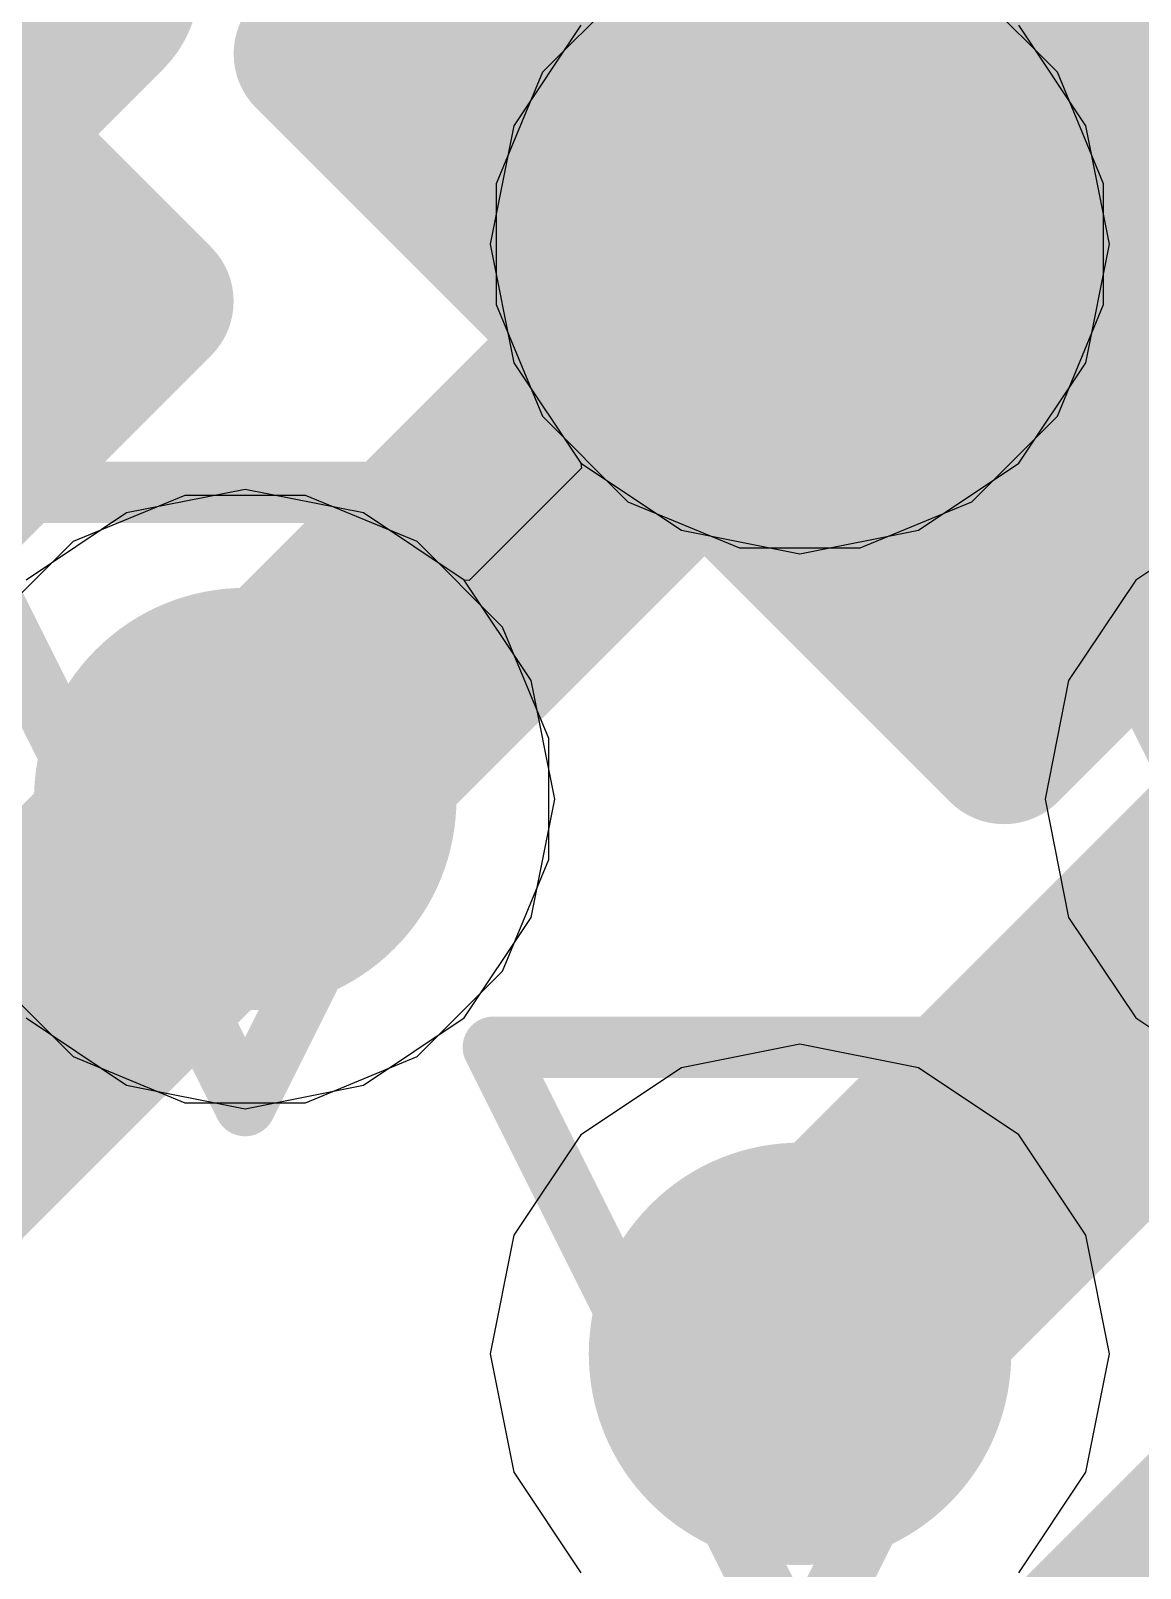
# Model space of a CAD drawing. Header units: inches. Extents: x -6 to 283, y -12 to 154.
# Drawn here: x 58.826 to 59.746, y 7.179 to 8.453 of the extents above; entities that cross this region are included whole.
import ezdxf

# ---------------------------------------------------------------- set-up
doc = ezdxf.new("R2010")
doc.units = ezdxf.units.IN
for name, color, linetype in [('Bottom Layer', 5, 'Continuous'), ('Bottom Overlay', 54, 'Continuous'), ('Bottom Paste', 16, 'Continuous'), ('Bottom Solder', 6, 'Continuous'), ('Drill Drawing', 1, 'Continuous'), ('GND-1', 16, 'Continuous'), ('GND-2', 90, 'Continuous'), ('GND-3', 216, 'Continuous'), ('GND-4', 54, 'Continuous'), ('PWR-1', 156, 'Continuous'), ('PWR-2', 130, 'Continuous'), ('Signal L1', 76, 'Continuous'), ('Signal L2', 6, 'Continuous'), ('Top Layer', 1, 'Continuous'), ('Top Paste', 8, 'Continuous'), ('Top Solder', 216, 'Continuous'), ('Via Holes', 16, 'Continuous')]:
    doc.layers.add(name, color=color, linetype=linetype)

# ---------------------------------------------------------------- blocks, each defined once
blk = doc.blocks.new('BGA_565_15_5_14_4__57')
at = {"layer": 'Top Layer'}
h = blk.add_hatch(color=1, dxfattribs=at)
edge = h.paths.add_edge_path()
edge.add_arc((-2.9250005, 4.22500044), 0.12499848, 0, 360)
h = blk.add_hatch(color=1, dxfattribs=at)
edge = h.paths.add_edge_path()
edge.add_arc((-3.5749992, 3.5749992), 0.12499848, 0, 360)
h = blk.add_hatch(color=1, dxfattribs=at)
edge = h.paths.add_edge_path()
edge.add_arc((-2.9250005, 3.5749992), 0.12499848, 0, 360)
at = {"layer": 'Top Paste'}
h = blk.add_hatch(color=8, dxfattribs=at)
edge = h.paths.add_edge_path()
edge.add_arc((-2.9250005, 4.22500044), 0.12499848, 0, 360)
h = blk.add_hatch(color=8, dxfattribs=at)
edge = h.paths.add_edge_path()
edge.add_arc((-3.5749992, 3.5749992), 0.12499848, 0, 360)
h = blk.add_hatch(color=8, dxfattribs=at)
edge = h.paths.add_edge_path()
edge.add_arc((-2.9250005, 3.5749992), 0.12499848, 0, 360)
at = {"layer": 'Top Solder'}
h = blk.add_hatch(color=216, dxfattribs=at)
edge = h.paths.add_edge_path()
edge.add_arc((-2.9250005, 4.22500044), 0.17499838, 0, 360)
h = blk.add_hatch(color=216, dxfattribs=at)
edge = h.paths.add_edge_path()
edge.add_arc((-3.5749992, 3.5749992), 0.17499838, 0, 360)
h = blk.add_hatch(color=216, dxfattribs=at)
edge = h.paths.add_edge_path()
edge.add_arc((-2.9250005, 3.5749992), 0.17499838, 0, 360)
blk = doc.blocks.new('C___0402_B_371')
at = {"layer": 'Bottom Layer'}
blk.add_hatch(color=5, dxfattribs=at).paths.add_polyline_path([(0.6985, 0.3175), (0.6985, -0.3175), (0.2413, -0.3175), (0.2412999999999999, 0.3175)])
at = {"layer": 'Bottom Paste'}
blk.add_hatch(color=16, dxfattribs=at).paths.add_polyline_path([(0.6985, 0.3175), (0.6985, -0.3175), (0.2413, -0.3175), (0.2412999999999999, 0.3175)])
at = {"layer": 'Bottom Solder'}
blk.add_hatch(color=6, dxfattribs=at).paths.add_polyline_path([(0.7584998799999999, 0.37749988), (0.7584998799999999, -0.37749988), (0.18130012, -0.37749988), (0.18130012, 0.37749988)])
at = {"layer": 'Bottom Overlay'}
for points in [[(0.7874, 0.4064, 0.127, 0.127, 0), (0.2794, 0.4064, 0.127, 0.127, 0)], [(0.7874, -0.4064, 0.127, 0.127, 0), (0.7874, 0.4064, 0.127, 0.127, 0)], [(0.7874, -0.4064, 0.127, 0.127, 0), (0.2794, -0.4064, 0.127, 0.127, 0)]]:
    blk.add_lwpolyline(points, format="xyseb", dxfattribs=at)
for points in [[(0.7556499999999999, 0.4064, 0.0635, 0.0635, 1), (0.8191499999999999, 0.4064, 0.0635, 0.0635, 1)], [(0.7556499999999999, 0.4064, 0.0635, 0.0635, 1), (0.8191499999999999, 0.4064, 0.0635, 0.0635, 1)], [(0.7556499999999999, -0.4064, 0.0635, 0.0635, 1), (0.8191499999999999, -0.4064, 0.0635, 0.0635, 1)], [(0.7556499999999999, -0.4064, 0.0635, 0.0635, 1), (0.8191499999999999, -0.4064, 0.0635, 0.0635, 1)]]:
    blk.add_lwpolyline(points, format="xyseb", close=True, dxfattribs=at)
blk = doc.blocks.new('CAP_0201_B_375')
at = {"layer": 'Bottom Layer'}
for points in [[(-0.44999656, 0.1499997), (-0.14999716, 0.1499997), (-0.14999716, -0.1499997), (-0.44999656, -0.1499997)], [(0.14999716, 0.1499997), (0.44999656, 0.1499997), (0.44999656, -0.1499997), (0.14999716, -0.1499997)]]:
    blk.add_hatch(color=5, dxfattribs=at).paths.add_polyline_path(points)
at = {"layer": 'Bottom Paste'}
for points in [[(-0.44999656, 0.1499997), (-0.14999716, 0.1499997), (-0.14999716, -0.1499997), (-0.44999656, -0.1499997)], [(0.14999716, 0.1499997), (0.44999656, 0.1499997), (0.44999656, -0.1499997), (0.14999716, -0.1499997)]]:
    blk.add_hatch(color=16, dxfattribs=at).paths.add_polyline_path(points)
at = {"layer": 'Bottom Solder'}
for points in [[(-0.50499772, 0.20500086), (-0.094996, 0.20500086), (-0.094996, -0.20500086), (-0.50499772, -0.20500086)], [(0.094996, 0.20500086), (0.50499772, 0.20500086), (0.50499772, -0.20500086), (0.094996, -0.20500086)]]:
    blk.add_hatch(color=6, dxfattribs=at).paths.add_polyline_path(points)
at = {"layer": 'Bottom Overlay'}
for points in [[(-0.2032, 0.2286, 0.127, 0.127, 0), (-0.5334, 0.2286, 0.127, 0.127, 0)], [(-0.5334, 0.2286, 0.127, 0.127, 0), (-0.5334, -0.2286, 0.127, 0.127, 0)], [(0.5334, 0.2286, 0.127, 0.127, 0), (0.2032, 0.2286, 0.127, 0.127, 0)], [(0.5334, 0.2286, 0.127, 0.127, 0), (0.5334, -0.2286, 0.127, 0.127, 0)], [(-0.2032, -0.2286, 0.127, 0.127, 0), (-0.5334, -0.2286, 0.127, 0.127, 0)], [(0.5334, -0.2286, 0.127, 0.127, 0), (0.2032, -0.2286, 0.127, 0.127, 0)]]:
    blk.add_lwpolyline(points, format="xyseb", dxfattribs=at)
for points in [[(-0.5651499999999999, 0.2286, 0.0635, 0.0635, 1), (-0.5016499999999999, 0.2286, 0.0635, 0.0635, 1)], [(-0.5651499999999999, 0.2286, 0.0635, 0.0635, 1), (-0.5016499999999999, 0.2286, 0.0635, 0.0635, 1)], [(-0.23495, 0.2286, 0.0635, 0.0635, 1), (-0.17145, 0.2286, 0.0635, 0.0635, 1)], [(0.17145, 0.2286, 0.0635, 0.0635, 1), (0.23495, 0.2286, 0.0635, 0.0635, 1)], [(0.5016499999999999, 0.2286, 0.0635, 0.0635, 1), (0.5651499999999999, 0.2286, 0.0635, 0.0635, 1)], [(0.5016499999999999, 0.2286, 0.0635, 0.0635, 1), (0.5651499999999999, 0.2286, 0.0635, 0.0635, 1)], [(-0.5651499999999999, -0.2286, 0.0635, 0.0635, 1), (-0.5016499999999999, -0.2286, 0.0635, 0.0635, 1)], [(-0.5651499999999999, -0.2286, 0.0635, 0.0635, 1), (-0.5016499999999999, -0.2286, 0.0635, 0.0635, 1)], [(-0.23495, -0.2286, 0.0635, 0.0635, 1), (-0.17145, -0.2286, 0.0635, 0.0635, 1)], [(0.17145, -0.2286, 0.0635, 0.0635, 1), (0.23495, -0.2286, 0.0635, 0.0635, 1)], [(0.5016499999999999, -0.2286, 0.0635, 0.0635, 1), (0.5651499999999999, -0.2286, 0.0635, 0.0635, 1)], [(0.5016499999999999, -0.2286, 0.0635, 0.0635, 1), (0.5651499999999999, -0.2286, 0.0635, 0.0635, 1)]]:
    blk.add_lwpolyline(points, format="xyseb", close=True, dxfattribs=at)
blk = doc.blocks.new('CAP_0201_B_376')
at = {"layer": 'Bottom Layer'}
for points in [[(-0.44999656, 0.1499997), (-0.14999716, 0.1499997), (-0.14999716, -0.1499997), (-0.44999656, -0.1499997)], [(0.14999716, 0.1499997), (0.44999656, 0.1499997), (0.44999656, -0.1499997), (0.14999716, -0.1499997)]]:
    blk.add_hatch(color=5, dxfattribs=at).paths.add_polyline_path(points)
at = {"layer": 'Bottom Paste'}
for points in [[(-0.44999656, 0.1499997), (-0.14999716, 0.1499997), (-0.14999716, -0.1499997), (-0.44999656, -0.1499997)], [(0.14999716, 0.1499997), (0.44999656, 0.1499997), (0.44999656, -0.1499997), (0.14999716, -0.1499997)]]:
    blk.add_hatch(color=16, dxfattribs=at).paths.add_polyline_path(points)
at = {"layer": 'Bottom Solder'}
for points in [[(-0.50499772, 0.20500086), (-0.094996, 0.20500086), (-0.094996, -0.20500086), (-0.50499772, -0.20500086)], [(0.094996, 0.20500086), (0.50499772, 0.20500086), (0.50499772, -0.20500086), (0.094996, -0.20500086)]]:
    blk.add_hatch(color=6, dxfattribs=at).paths.add_polyline_path(points)
at = {"layer": 'Bottom Overlay'}
for points in [[(-0.5334, 0.2286, 0.127, 0.127, 0), (-0.2032, 0.2286, 0.127, 0.127, 0)], [(-0.5334, -0.2286, 0.127, 0.127, 0), (-0.5334, 0.2286, 0.127, 0.127, 0)], [(0.2032, 0.2286, 0.127, 0.127, 0), (0.5334, 0.2286, 0.127, 0.127, 0)], [(0.5334, -0.2286, 0.127, 0.127, 0), (0.5334, 0.2286, 0.127, 0.127, 0)], [(-0.5334, -0.2286, 0.127, 0.127, 0), (-0.2032, -0.2286, 0.127, 0.127, 0)], [(0.2032, -0.2286, 0.127, 0.127, 0), (0.5334, -0.2286, 0.127, 0.127, 0)]]:
    blk.add_lwpolyline(points, format="xyseb", dxfattribs=at)
for points in [[(-0.5651499999999999, 0.2286, 0.0635, 0.0635, 1), (-0.5016499999999999, 0.2286, 0.0635, 0.0635, 1)], [(-0.5651499999999999, 0.2286, 0.0635, 0.0635, 1), (-0.5016499999999999, 0.2286, 0.0635, 0.0635, 1)], [(-0.23495, 0.2286, 0.0635, 0.0635, 1), (-0.17145, 0.2286, 0.0635, 0.0635, 1)], [(0.17145, 0.2286, 0.0635, 0.0635, 1), (0.23495, 0.2286, 0.0635, 0.0635, 1)], [(0.5016499999999999, 0.2286, 0.0635, 0.0635, 1), (0.5651499999999999, 0.2286, 0.0635, 0.0635, 1)], [(0.5016499999999999, 0.2286, 0.0635, 0.0635, 1), (0.5651499999999999, 0.2286, 0.0635, 0.0635, 1)], [(-0.5651499999999999, -0.2286, 0.0635, 0.0635, 1), (-0.5016499999999999, -0.2286, 0.0635, 0.0635, 1)], [(-0.5651499999999999, -0.2286, 0.0635, 0.0635, 1), (-0.5016499999999999, -0.2286, 0.0635, 0.0635, 1)], [(-0.23495, -0.2286, 0.0635, 0.0635, 1), (-0.17145, -0.2286, 0.0635, 0.0635, 1)], [(0.17145, -0.2286, 0.0635, 0.0635, 1), (0.23495, -0.2286, 0.0635, 0.0635, 1)], [(0.5016499999999999, -0.2286, 0.0635, 0.0635, 1), (0.5651499999999999, -0.2286, 0.0635, 0.0635, 1)], [(0.5016499999999999, -0.2286, 0.0635, 0.0635, 1), (0.5651499999999999, -0.2286, 0.0635, 0.0635, 1)]]:
    blk.add_lwpolyline(points, format="xyseb", close=True, dxfattribs=at)

msp = doc.modelspace()

# ---------------------------------------------------------------- hatches: boundary and pattern name
at = {"layer": 'Bottom Layer'}
h = msp.add_hatch(color=5, dxfattribs=at)
edge = h.paths.add_edge_path()
edge.add_arc((59.4636352, 8.27597786), 0.1499997, 0, 360)
h = msp.add_hatch(color=5, dxfattribs=at)
edge = h.paths.add_edge_path()
edge.add_arc((59.00401712, 7.81635724), 0.1499997, 0, 360)
h = msp.add_hatch(color=5, dxfattribs=at)
edge = h.paths.add_edge_path()
edge.add_arc((59.4636352, 7.356739159999999), 0.1499997, 0, 360)
at = {"layer": 'GND-1'}
h = msp.add_hatch(color=16, dxfattribs=at)
edge = h.paths.add_edge_path()
edge.add_arc((59.4636352, 8.27597786), 0.1499997, 0, 360)
h = msp.add_hatch(color=16, dxfattribs=at)
edge = h.paths.add_edge_path()
edge.add_arc((59.00401712, 7.81635724), 0.1499997, 0, 360)
h = msp.add_hatch(color=16, dxfattribs=at)
edge = h.paths.add_edge_path()
edge.add_arc((59.4636352, 7.356739159999999), 0.1499997, 0, 360)
at = {"layer": 'GND-2'}
h = msp.add_hatch(color=90, dxfattribs=at)
edge = h.paths.add_edge_path()
edge.add_arc((59.4636352, 8.27597786), 0.1499997, 0, 360)
h = msp.add_hatch(color=90, dxfattribs=at)
edge = h.paths.add_edge_path()
edge.add_arc((59.00401712, 7.81635724), 0.1499997, 0, 360)
h = msp.add_hatch(color=90, dxfattribs=at)
edge = h.paths.add_edge_path()
edge.add_arc((59.4636352, 7.356739159999999), 0.1499997, 0, 360)
at = {"layer": 'GND-3'}
h = msp.add_hatch(color=216, dxfattribs=at)
edge = h.paths.add_edge_path()
edge.add_arc((59.4636352, 8.27597786), 0.1499997, 0, 360)
h = msp.add_hatch(color=216, dxfattribs=at)
edge = h.paths.add_edge_path()
edge.add_arc((59.00401712, 7.81635724), 0.1499997, 0, 360)
h = msp.add_hatch(color=216, dxfattribs=at)
edge = h.paths.add_edge_path()
edge.add_arc((59.4636352, 7.356739159999999), 0.1499997, 0, 360)
at = {"layer": 'GND-4'}
h = msp.add_hatch(color=54, dxfattribs=at)
edge = h.paths.add_edge_path()
edge.add_arc((59.4636352, 8.27597786), 0.1499997, 0, 360)
h = msp.add_hatch(color=54, dxfattribs=at)
edge = h.paths.add_edge_path()
edge.add_arc((59.00401712, 7.81635724), 0.1499997, 0, 360)
h = msp.add_hatch(color=54, dxfattribs=at)
edge = h.paths.add_edge_path()
edge.add_arc((59.4636352, 7.356739159999999), 0.1499997, 0, 360)
at = {"layer": 'PWR-1'}
h = msp.add_hatch(color=156, dxfattribs=at)
edge = h.paths.add_edge_path()
edge.add_arc((59.4636352, 8.27597786), 0.1499997, 0, 360)
h = msp.add_hatch(color=156, dxfattribs=at)
edge = h.paths.add_edge_path()
edge.add_arc((59.00401712, 7.81635724), 0.1499997, 0, 360)
h = msp.add_hatch(color=156, dxfattribs=at)
edge = h.paths.add_edge_path()
edge.add_arc((59.4636352, 7.356739159999999), 0.1499997, 0, 360)
at = {"layer": 'PWR-2'}
h = msp.add_hatch(color=130, dxfattribs=at)
edge = h.paths.add_edge_path()
edge.add_arc((59.4636352, 8.27597786), 0.1499997, 0, 360)
h = msp.add_hatch(color=130, dxfattribs=at)
edge = h.paths.add_edge_path()
edge.add_arc((59.00401712, 7.81635724), 0.1499997, 0, 360)
h = msp.add_hatch(color=130, dxfattribs=at)
edge = h.paths.add_edge_path()
edge.add_arc((59.4636352, 7.356739159999999), 0.1499997, 0, 360)
at = {"layer": 'Signal L1'}
h = msp.add_hatch(color=76, dxfattribs=at)
edge = h.paths.add_edge_path()
edge.add_arc((59.4636352, 8.27597786), 0.1499997, 0, 360)
h = msp.add_hatch(color=76, dxfattribs=at)
edge = h.paths.add_edge_path()
edge.add_arc((59.00401712, 7.81635724), 0.1499997, 0, 360)
h = msp.add_hatch(color=76, dxfattribs=at)
edge = h.paths.add_edge_path()
edge.add_arc((59.4636352, 7.356739159999999), 0.1499997, 0, 360)
at = {"layer": 'Signal L2'}
h = msp.add_hatch(color=6, dxfattribs=at)
edge = h.paths.add_edge_path()
edge.add_arc((59.4636352, 8.27597786), 0.1499997, 0, 360)
h = msp.add_hatch(color=6, dxfattribs=at)
edge = h.paths.add_edge_path()
edge.add_arc((59.00401712, 7.81635724), 0.1499997, 0, 360)
h = msp.add_hatch(color=6, dxfattribs=at)
edge = h.paths.add_edge_path()
edge.add_arc((59.4636352, 7.356739159999999), 0.1499997, 0, 360)
at = {"layer": 'Top Layer'}
h = msp.add_hatch(color=1, dxfattribs=at)
edge = h.paths.add_edge_path()
edge.add_arc((59.4636352, 8.27597786), 0.1499997, 0, 360)
h = msp.add_hatch(color=1, dxfattribs=at)
edge = h.paths.add_edge_path()
edge.add_arc((59.00401712, 7.81635724), 0.1499997, 0, 360)
h = msp.add_hatch(color=1, dxfattribs=at)
edge = h.paths.add_edge_path()
edge.add_arc((59.4636352, 7.356739159999999), 0.1499997, 0, 360)
at = {"layer": 'Via Holes'}
h = msp.add_hatch(color=7, dxfattribs=at)
edge = h.paths.add_edge_path()
edge.add_arc((59.4636352, 8.27597786), 0.07499858, 0, 360)
h = msp.add_hatch(color=7, dxfattribs=at)
edge = h.paths.add_edge_path()
edge.add_arc((59.00401712, 7.81635724), 0.07499858, 0, 360)
h = msp.add_hatch(color=7, dxfattribs=at)
edge = h.paths.add_edge_path()
edge.add_arc((59.4636352, 7.356739159999999), 0.07499858, 0, 360)

# ---------------------------------------------------------------- linework, layer by layer
at = {"layer": 'Bottom Layer'}
for points in [[(59.42886005999999, 8.399274539999999, 0.2032, 0.2032, 0), (59.42886005999999, 9.23003488, 0.2032, 0.2032, 0)], [(58.86455333999999, 8.4931123, 0.2032, 0.2032, 0), (58.86455333999999, 8.87510036, 0.2032, 0.2032, 0)], [(58.64742144, 8.2759804, 0.2032, 0.2032, 0), (58.86455333999999, 8.4931123, 0.2032, 0.2032, 0)], [(59.51692694, 6.945927179999999, 0.10668, 0.10668, 0), (61.09960348, 8.52860372, 0.10668, 0.10668, 0)], [(59.42886005999999, 8.399274539999999, 0.2032, 0.2032, 0), (59.60881144, 8.219323159999998, 0.2032, 0.2032, 0)], [(59.00401712, 7.81635724, 0.2032, 0.2032, 0), (59.40698303999999, 8.219323159999998, 0.2032, 0.2032, 0)], [(59.40698303999999, 8.219323159999998, 0.2032, 0.2032, 0), (59.60881144, 8.219323159999998, 0.2032, 0.2032, 0)], [(58.15886005999999, 6.971200179999999, 0.2032, 0.2032, 0), (59.00401712, 7.81635724, 0.2032, 0.2032, 0)]]:
    msp.add_lwpolyline(points, format="xyseb", dxfattribs=at)
for points in [[(58.81375333999999, 8.4931123, 0.1016, 0.1016, 1), (58.91535333999999, 8.4931123, 0.1016, 0.1016, 1)], [(58.81375333999999, 8.4931123, 0.1016, 0.1016, 1), (58.91535333999999, 8.4931123, 0.1016, 0.1016, 1)], [(59.37806006, 8.399274539999999, 0.1016, 0.1016, 1), (59.47966006, 8.399274539999999, 0.1016, 0.1016, 1)], [(59.37806006, 8.399274539999999, 0.1016, 0.1016, 1), (59.47966006, 8.399274539999999, 0.1016, 0.1016, 1)], [(59.35618304, 8.219323159999998, 0.1016, 0.1016, 1), (59.45778304, 8.219323159999998, 0.1016, 0.1016, 1)], [(59.35618304, 8.219323159999998, 0.1016, 0.1016, 1), (59.45778304, 8.219323159999998, 0.1016, 0.1016, 1)], [(59.55801144, 8.219323159999998, 0.1016, 0.1016, 1), (59.65961144, 8.219323159999998, 0.1016, 0.1016, 1)], [(59.55801144, 8.219323159999998, 0.1016, 0.1016, 1), (59.65961144, 8.219323159999998, 0.1016, 0.1016, 1)], [(58.95321712, 7.81635724, 0.1016, 0.1016, 1), (59.05481712, 7.81635724, 0.1016, 0.1016, 1)], [(58.95321712, 7.81635724, 0.1016, 0.1016, 1), (59.05481712, 7.81635724, 0.1016, 0.1016, 1)]]:
    msp.add_lwpolyline(points, format="xyseb", close=True, dxfattribs=at)
at = {"layer": 'Drill Drawing'}
for points in [[(59.20963519999999, 8.529977859999999, 0.0508, 0.0508, 0), (59.4636352, 8.02197786, 0.0508, 0.0508, 0)], [(59.4636352, 8.02197786, 0.0508, 0.0508, 0), (59.71763519999999, 8.529977859999999, 0.0508, 0.0508, 0)], [(58.75001712, 8.070357239999998, 0.0508, 0.0508, 0), (59.25801712, 8.070357239999998, 0.0508, 0.0508, 0)], [(58.75001712, 8.070357239999998, 0.0508, 0.0508, 0), (59.00401712, 7.56235724, 0.0508, 0.0508, 0)], [(59.00401712, 7.56235724, 0.0508, 0.0508, 0), (59.25801712, 8.070357239999998, 0.0508, 0.0508, 0)], [(59.66925582, 8.070359779999999, 0.0508, 0.0508, 0), (60.17725582, 8.070359779999999, 0.0508, 0.0508, 0)], [(59.66925582, 8.070359779999999, 0.0508, 0.0508, 0), (59.92325582, 7.56235978, 0.0508, 0.0508, 0)], [(59.20963519999999, 7.61073916, 0.0508, 0.0508, 0), (59.71763519999999, 7.61073916, 0.0508, 0.0508, 0)], [(59.20963519999999, 7.61073916, 0.0508, 0.0508, 0), (59.4636352, 7.102739159999999, 0.0508, 0.0508, 0)], [(59.4636352, 7.102739159999999, 0.0508, 0.0508, 0), (59.71763519999999, 7.61073916, 0.0508, 0.0508, 0)]]:
    msp.add_lwpolyline(points, format="xyseb", dxfattribs=at)
for points in [[(59.24531711999999, 8.070357239999998, 0.0254, 0.0254, 1), (59.27071712, 8.070357239999998, 0.0254, 0.0254, 1)], [(59.24531711999999, 8.070357239999998, 0.0254, 0.0254, 1), (59.27071712, 8.070357239999998, 0.0254, 0.0254, 1)], [(59.65655581999999, 8.070359779999999, 0.0254, 0.0254, 1), (59.68195582, 8.070359779999999, 0.0254, 0.0254, 1)], [(59.65655581999999, 8.070359779999999, 0.0254, 0.0254, 1), (59.68195582, 8.070359779999999, 0.0254, 0.0254, 1)], [(59.4509352, 8.02197786, 0.0254, 0.0254, 1), (59.47633519999999, 8.02197786, 0.0254, 0.0254, 1)], [(59.4509352, 8.02197786, 0.0254, 0.0254, 1), (59.47633519999999, 8.02197786, 0.0254, 0.0254, 1)], [(59.1969352, 7.61073916, 0.0254, 0.0254, 1), (59.2223352, 7.61073916, 0.0254, 0.0254, 1)], [(59.1969352, 7.61073916, 0.0254, 0.0254, 1), (59.2223352, 7.61073916, 0.0254, 0.0254, 1)], [(59.7049352, 7.61073916, 0.0254, 0.0254, 1), (59.7303352, 7.61073916, 0.0254, 0.0254, 1)], [(59.7049352, 7.61073916, 0.0254, 0.0254, 1), (59.7303352, 7.61073916, 0.0254, 0.0254, 1)], [(58.99131712, 7.56235724, 0.0254, 0.0254, 1), (59.01671712, 7.56235724, 0.0254, 0.0254, 1)], [(58.99131712, 7.56235724, 0.0254, 0.0254, 1), (59.01671712, 7.56235724, 0.0254, 0.0254, 1)]]:
    msp.add_lwpolyline(points, format="xyseb", close=True, dxfattribs=at)
at = {"layer": 'GND-1'}
for p, q in [((59.32111579999999, 8.48927436), (59.25033869999999, 8.418497259999999)), ((59.6769317, 8.418497259999999), (59.6061546, 8.48927436)), ((59.25033869999999, 8.418497259999999), (59.2120355, 8.32602348)), ((59.7152349, 8.32602348), (59.6769317, 8.418497259999999)), ((59.2120355, 8.32602348), (59.2120355, 8.22593224)), ((59.7152349, 8.22593224), (59.7152349, 8.32602348)), ((59.2120355, 8.22593224), (59.25033869999999, 8.13345846)), ((59.6769317, 8.13345846), (59.7152349, 8.22593224)), ((59.25033869999999, 8.13345846), (59.32111579999999, 8.06268136)), ((59.6061546, 8.06268136), (59.6769317, 8.13345846)), ((58.9539715, 8.067956939999998), (58.86149772, 8.02965374)), ((59.05406274, 8.067956939999998), (58.9539715, 8.067956939999998)), ((59.14653651999999, 8.02965374), (59.05406274, 8.067956939999998)), ((59.32111579999999, 8.06268136), (59.41358958, 8.02437816)), ((59.51368082, 8.02437816), (59.6061546, 8.06268136)), ((58.86149772, 8.02965374), (58.79072062, 7.95887664)), ((59.21731361999999, 7.95887664), (59.14653651999999, 8.02965374)), ((59.41358958, 8.02437816), (59.51368082, 8.02437816)), ((59.25561682, 7.86640286), (59.21731361999999, 7.95887664)), ((59.25561682, 7.766311619999999), (59.25561682, 7.86640286)), ((59.21731361999999, 7.673837839999999), (59.25561682, 7.766311619999999)), ((58.79072062, 7.673837839999999), (58.86149772, 7.60306074)), ((59.14653651999999, 7.60306074), (59.21731361999999, 7.673837839999999)), ((58.86149772, 7.60306074), (58.9539715, 7.56475754)), ((59.05406274, 7.56475754), (59.14653651999999, 7.60306074)), ((58.9539715, 7.56475754), (59.05406274, 7.56475754))]:
    msp.add_line(p, q, dxfattribs=at)
at = {"layer": 'GND-2'}
for p, q in [((59.32111579999999, 8.48927436), (59.25033869999999, 8.418497259999999)), ((59.6769317, 8.418497259999999), (59.6061546, 8.48927436)), ((59.25033869999999, 8.418497259999999), (59.2120355, 8.32602348)), ((59.7152349, 8.32602348), (59.6769317, 8.418497259999999)), ((59.2120355, 8.32602348), (59.2120355, 8.22593224)), ((59.7152349, 8.22593224), (59.7152349, 8.32602348)), ((59.2120355, 8.22593224), (59.25033869999999, 8.13345846)), ((59.6769317, 8.13345846), (59.7152349, 8.22593224)), ((59.25033869999999, 8.13345846), (59.32111579999999, 8.06268136)), ((59.6061546, 8.06268136), (59.6769317, 8.13345846)), ((58.9539715, 8.067956939999998), (58.86149772, 8.02965374)), ((59.05406274, 8.067956939999998), (58.9539715, 8.067956939999998)), ((59.14653651999999, 8.02965374), (59.05406274, 8.067956939999998)), ((59.32111579999999, 8.06268136), (59.41358958, 8.02437816)), ((59.51368082, 8.02437816), (59.6061546, 8.06268136)), ((58.86149772, 8.02965374), (58.79072062, 7.95887664)), ((59.21731361999999, 7.95887664), (59.14653651999999, 8.02965374)), ((59.41358958, 8.02437816), (59.51368082, 8.02437816)), ((59.25561682, 7.86640286), (59.21731361999999, 7.95887664)), ((59.25561682, 7.766311619999999), (59.25561682, 7.86640286)), ((59.21731361999999, 7.673837839999999), (59.25561682, 7.766311619999999)), ((58.79072062, 7.673837839999999), (58.86149772, 7.60306074)), ((59.14653651999999, 7.60306074), (59.21731361999999, 7.673837839999999)), ((58.86149772, 7.60306074), (58.9539715, 7.56475754)), ((59.05406274, 7.56475754), (59.14653651999999, 7.60306074)), ((58.9539715, 7.56475754), (59.05406274, 7.56475754))]:
    msp.add_line(p, q, dxfattribs=at)
at = {"layer": 'GND-3'}
for p, q in [((59.32111579999999, 8.48927436), (59.25033869999999, 8.418497259999999)), ((59.6769317, 8.418497259999999), (59.6061546, 8.48927436)), ((59.25033869999999, 8.418497259999999), (59.2120355, 8.32602348)), ((59.7152349, 8.32602348), (59.6769317, 8.418497259999999)), ((59.2120355, 8.32602348), (59.2120355, 8.22593224)), ((59.7152349, 8.22593224), (59.7152349, 8.32602348)), ((59.2120355, 8.22593224), (59.25033869999999, 8.13345846)), ((59.6769317, 8.13345846), (59.7152349, 8.22593224)), ((59.25033869999999, 8.13345846), (59.32111579999999, 8.06268136)), ((59.6061546, 8.06268136), (59.6769317, 8.13345846)), ((58.9539715, 8.067956939999998), (58.86149772, 8.02965374)), ((59.05406274, 8.067956939999998), (58.9539715, 8.067956939999998)), ((59.14653651999999, 8.02965374), (59.05406274, 8.067956939999998)), ((59.32111579999999, 8.06268136), (59.41358958, 8.02437816)), ((59.51368082, 8.02437816), (59.6061546, 8.06268136)), ((58.86149772, 8.02965374), (58.79072062, 7.95887664)), ((59.21731361999999, 7.95887664), (59.14653651999999, 8.02965374)), ((59.41358958, 8.02437816), (59.51368082, 8.02437816)), ((59.25561682, 7.86640286), (59.21731361999999, 7.95887664)), ((59.25561682, 7.766311619999999), (59.25561682, 7.86640286)), ((59.21731361999999, 7.673837839999999), (59.25561682, 7.766311619999999)), ((58.79072062, 7.673837839999999), (58.86149772, 7.60306074)), ((59.14653651999999, 7.60306074), (59.21731361999999, 7.673837839999999)), ((58.86149772, 7.60306074), (58.9539715, 7.56475754)), ((59.05406274, 7.56475754), (59.14653651999999, 7.60306074)), ((58.9539715, 7.56475754), (59.05406274, 7.56475754))]:
    msp.add_line(p, q, dxfattribs=at)
at = {"layer": 'GND-4'}
for p, q in [((59.32111579999999, 8.48927436), (59.25033869999999, 8.418497259999999)), ((59.6769317, 8.418497259999999), (59.6061546, 8.48927436)), ((59.25033869999999, 8.418497259999999), (59.2120355, 8.32602348)), ((59.7152349, 8.32602348), (59.6769317, 8.418497259999999)), ((59.2120355, 8.32602348), (59.2120355, 8.22593224)), ((59.7152349, 8.22593224), (59.7152349, 8.32602348)), ((59.2120355, 8.22593224), (59.25033869999999, 8.13345846)), ((59.6769317, 8.13345846), (59.7152349, 8.22593224)), ((59.25033869999999, 8.13345846), (59.32111579999999, 8.06268136)), ((59.6061546, 8.06268136), (59.6769317, 8.13345846)), ((58.9539715, 8.067956939999998), (58.86149772, 8.02965374)), ((59.05406274, 8.067956939999998), (58.9539715, 8.067956939999998)), ((59.14653651999999, 8.02965374), (59.05406274, 8.067956939999998)), ((59.32111579999999, 8.06268136), (59.41358958, 8.02437816)), ((59.51368082, 8.02437816), (59.6061546, 8.06268136)), ((58.86149772, 8.02965374), (58.79072062, 7.95887664)), ((59.21731361999999, 7.95887664), (59.14653651999999, 8.02965374)), ((59.41358958, 8.02437816), (59.51368082, 8.02437816)), ((59.25561682, 7.86640286), (59.21731361999999, 7.95887664)), ((59.25561682, 7.766311619999999), (59.25561682, 7.86640286)), ((59.21731361999999, 7.673837839999999), (59.25561682, 7.766311619999999)), ((58.79072062, 7.673837839999999), (58.86149772, 7.60306074)), ((59.14653651999999, 7.60306074), (59.21731361999999, 7.673837839999999)), ((58.86149772, 7.60306074), (58.9539715, 7.56475754)), ((59.05406274, 7.56475754), (59.14653651999999, 7.60306074)), ((58.9539715, 7.56475754), (59.05406274, 7.56475754))]:
    msp.add_line(p, q, dxfattribs=at)
at = {"layer": 'PWR-1'}
for p, q in [((59.82508735999999, 8.0533621), (59.74186172, 7.997753879999999)), ((59.74186172, 7.997753879999999), (59.68625349999999, 7.914528239999999)), ((59.68625349999999, 7.914528239999999), (59.66672598, 7.81635978)), ((59.66672598, 7.81635978), (59.68625349999999, 7.71819132)), ((59.68625349999999, 7.71819132), (59.74186172, 7.63496568)), ((59.74186172, 7.63496568), (59.82508735999999, 7.57935746)), ((59.4636352, 7.613268999999999), (59.36546674, 7.59374148)), ((59.56180366, 7.59374148), (59.4636352, 7.613268999999999)), ((59.36546674, 7.59374148), (59.2822411, 7.53813326)), ((59.6450293, 7.53813326), (59.56180366, 7.59374148)), ((59.2822411, 7.53813326), (59.22663288, 7.454907619999999)), ((59.70063751999999, 7.454907619999999), (59.6450293, 7.53813326)), ((59.22663288, 7.454907619999999), (59.20710535999999, 7.356739159999999)), ((59.72016503999999, 7.356739159999999), (59.70063751999999, 7.454907619999999)), ((59.20710535999999, 7.356739159999999), (59.22663288, 7.258570699999999)), ((59.70063751999999, 7.258570699999999), (59.72016503999999, 7.356739159999999)), ((59.22663288, 7.258570699999999), (59.2822411, 7.17534506)), ((59.6450293, 7.17534506), (59.70063751999999, 7.258570699999999))]:
    msp.add_line(p, q, dxfattribs=at)
at = {"layer": 'PWR-2'}
for p, q in [((59.2822411, 8.45737196), (59.22663288, 8.37414632)), ((59.70063751999999, 8.37414632), (59.6450293, 8.45737196)), ((59.22663288, 8.37414632), (59.20710535999999, 8.27597786)), ((59.72016503999999, 8.27597786), (59.70063751999999, 8.37414632)), ((59.20710535999999, 8.27597786), (59.22663288, 8.1778094)), ((59.70063751999999, 8.1778094), (59.72016503999999, 8.27597786)), ((59.22663288, 8.1778094), (59.2822411, 8.094583759999999)), ((59.6450293, 8.094583759999999), (59.70063751999999, 8.1778094)), ((59.2822411, 8.094583759999999), (59.36546674, 8.03897554)), ((59.56180366, 8.03897554), (59.6450293, 8.094583759999999)), ((59.00401712, 8.07288708), (58.90584865999999, 8.053359559999999)), ((59.10218558, 8.053359559999999), (59.00401712, 8.07288708)), ((58.90584865999999, 8.053359559999999), (58.82262301999999, 7.997751339999999)), ((59.18541122, 7.997751339999999), (59.10218558, 8.053359559999999)), ((59.82508735999999, 8.0533621), (59.74186172, 7.997753879999999)), ((59.36546674, 8.03897554), (59.4636352, 8.01944802)), ((59.4636352, 8.01944802), (59.56180366, 8.03897554)), ((59.24101944, 7.9145257), (59.18541122, 7.997751339999999)), ((59.74186172, 7.997753879999999), (59.68625349999999, 7.914528239999999)), ((59.26054695999999, 7.81635724), (59.24101944, 7.9145257)), ((59.68625349999999, 7.914528239999999), (59.66672598, 7.81635978)), ((59.24101944, 7.71818878), (59.26054695999999, 7.81635724)), ((59.66672598, 7.81635978), (59.68625349999999, 7.71819132)), ((59.18541122, 7.634963139999999), (59.24101944, 7.71818878)), ((59.68625349999999, 7.71819132), (59.74186172, 7.63496568)), ((58.82262301999999, 7.634963139999999), (58.90584865999999, 7.579354919999999)), ((59.10218558, 7.579354919999999), (59.18541122, 7.634963139999999)), ((59.74186172, 7.63496568), (59.82508735999999, 7.57935746)), ((59.4636352, 7.613268999999999), (59.36546674, 7.59374148)), ((59.56180366, 7.59374148), (59.4636352, 7.613268999999999)), ((59.36546674, 7.59374148), (59.2822411, 7.53813326)), ((59.6450293, 7.53813326), (59.56180366, 7.59374148)), ((58.90584865999999, 7.579354919999999), (59.00401712, 7.559827399999999)), ((59.00401712, 7.559827399999999), (59.10218558, 7.579354919999999)), ((59.2822411, 7.53813326), (59.22663288, 7.454907619999999)), ((59.70063751999999, 7.454907619999999), (59.6450293, 7.53813326)), ((59.22663288, 7.454907619999999), (59.20710535999999, 7.356739159999999)), ((59.72016503999999, 7.356739159999999), (59.70063751999999, 7.454907619999999)), ((59.20710535999999, 7.356739159999999), (59.22663288, 7.258570699999999)), ((59.70063751999999, 7.258570699999999), (59.72016503999999, 7.356739159999999)), ((59.22663288, 7.258570699999999), (59.2822411, 7.17534506)), ((59.6450293, 7.17534506), (59.70063751999999, 7.258570699999999))]:
    msp.add_line(p, q, dxfattribs=at)
at = {"layer": 'Signal L2'}
for p, q in [((59.2822411, 8.45737196), (59.22663288, 8.37414632)), ((59.22663288, 8.37414632), (59.20710535999999, 8.27597786)), ((59.20710535999999, 8.27597786), (59.22663288, 8.1778094)), ((59.22663288, 8.1778094), (59.28223856, 8.0945863)), ((59.2826475, 8.09045372), (59.18953872, 7.997344940000001)), ((59.28223856, 8.0945863), (59.2826475, 8.09045372)), ((59.00401712, 8.07288708), (58.90584865999999, 8.053359559999999)), ((59.10218558, 8.053359559999999), (59.00401712, 8.07288708)), ((58.90584865999999, 8.053359559999999), (58.82262301999999, 7.997751339999999)), ((59.18540867999999, 7.997753879999999), (59.10218558, 8.053359559999999)), ((59.18953872, 7.997344940000001), (59.18540867999999, 7.997753879999999))]:
    msp.add_line(p, q, dxfattribs=at)
msp.add_lwpolyline([(59.58999511999999, 7.02651122, 0.11938, 0.11938, 0), (60.39574916, 7.832265259999999, 0.11938, 0.11938, 0)], format="xyseb", dxfattribs=at)
at = {"layer": 'Top Layer'}
for points in [[(59.4730967, 8.318385699999999, 0.254, 0.254, 0), (59.4730967, 9.17314142, 0.254, 0.254, 0)], [(59.47268522, 8.317974219999998, 0.254, 0.254, 0), (59.4730967, 8.318385699999999, 0.254, 0.254, 0)], [(59.47268522, 8.28585084, 0.254, 0.254, 0), (59.47268522, 8.317974219999998, 0.254, 0.254, 0)], [(59.47268522, 8.28585084, 0.254, 0.254, 0), (59.4730967, 8.28543936, 0.254, 0.254, 0)], [(59.00401712, 7.81635978, 0.254, 0.254, 0), (59.4636352, 8.27597786, 0.254, 0.254, 0)], [(58.5443965, 7.356739159999999, 0.254, 0.254, 0), (59.00401712, 7.81635724, 0.254, 0.254, 0)], [(59.4636352, 7.356739159999999, 0.254, 0.254, 0), (59.92243285999999, 7.815534279999999, 0.254, 0.254, 0)]]:
    msp.add_lwpolyline(points, format="xyseb", dxfattribs=at)
for points in [[(59.4095967, 8.318385699999999, 0.127, 0.127, 1), (59.5365967, 8.318385699999999, 0.127, 0.127, 1)], [(59.4095967, 8.318385699999999, 0.127, 0.127, 1), (59.5365967, 8.318385699999999, 0.127, 0.127, 1)], [(59.40918522, 8.317974219999998, 0.127, 0.127, 1), (59.53618521999999, 8.317974219999998, 0.127, 0.127, 1)], [(59.40918522, 8.317974219999998, 0.127, 0.127, 1), (59.53618521999999, 8.317974219999998, 0.127, 0.127, 1)], [(59.40918522, 8.28585084, 0.127, 0.127, 1), (59.53618521999999, 8.28585084, 0.127, 0.127, 1)], [(59.40918522, 8.28585084, 0.127, 0.127, 1), (59.53618521999999, 8.28585084, 0.127, 0.127, 1)], [(59.4095967, 8.28543936, 0.127, 0.127, 1), (59.5365967, 8.28543936, 0.127, 0.127, 1)], [(59.4001352, 8.27597786, 0.127, 0.127, 1), (59.5271352, 8.27597786, 0.127, 0.127, 1)], [(58.94051711999999, 7.81635978, 0.127, 0.127, 1), (59.06751712, 7.81635978, 0.127, 0.127, 1)], [(58.94051711999999, 7.81635724, 0.127, 0.127, 1), (59.06751712, 7.81635724, 0.127, 0.127, 1)], [(59.4001352, 7.356739159999999, 0.127, 0.127, 1), (59.5271352, 7.356739159999999, 0.127, 0.127, 1)]]:
    msp.add_lwpolyline(points, format="xyseb", close=True, dxfattribs=at)

# ---------------------------------------------------------------- block references
for name, p, rotation in [('BGA_565_15_5_14_4__57', (54.40792014, 8.2759296), 225), ('C___0402_B_371', (59.90216112, 8.7031703), 225), ('CAP_0201_B_376', (58.39220478, 8.44419952), 315), ('CAP_0201_B_375', (58.35283732, 6.66819342), 135)]:
    msp.add_blockref(name, p, dxfattribs=dict(rotation=rotation))

doc.saveas('drawing.dxf')
